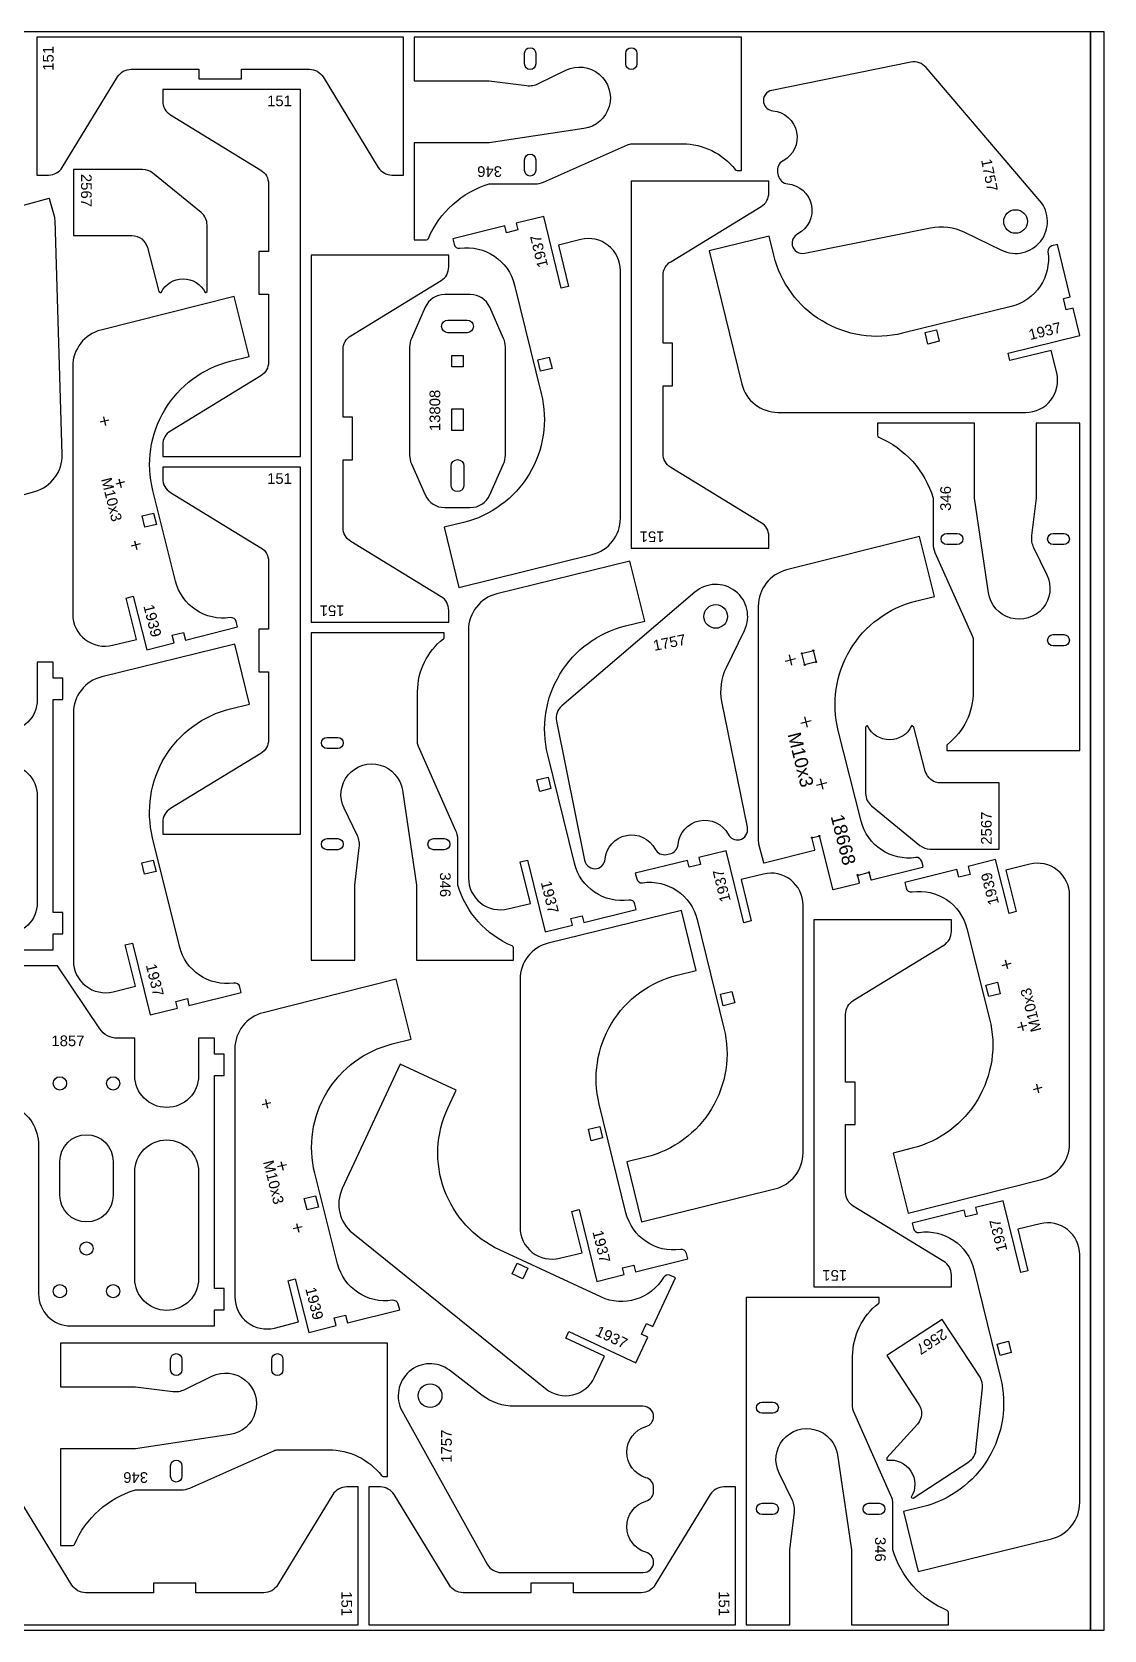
# Model space of a CAD drawing. Header units: millimetres. Extents: x 0 to 3000, y 0 to 1500.
# Drawn here: x 1993 to 3000, y 0 to 1500 of the extents above; entities that cross this region are included whole.
import ezdxf

# ---------------------------------------------------------------- set-up
doc = ezdxf.new("R2010")
doc.units = ezdxf.units.MM
doc.header["$MEASUREMENT"] = 0
for name, color, linetype, true_color in [('CuttingLine', 18, 'Continuous', 0x000000), ('Offcut', 18, 'Continuous', 0x000000), ('Sheet', 18, 'Continuous', 0x000000)]:
    doc.layers.add(name, color=color, linetype=linetype, true_color=true_color)
doc.layers.add('Gravír', color=2, linetype='Continuous')
doc.styles.add('arial.ttf', font='txt', dxfattribs={"height": 0.2})

msp = doc.modelspace()

# ---------------------------------------------------------------- linework, layer by layer
at = {"color": 7}
for points in [[(2342.2, 1365.7), (2342.2, 1495), (1997.8, 1495), (1997.8, 1365.7), (2008.8, 1365.7, 0.261313), (2021.6, 1372.9), (2073.5, 1457.8, -0.261313), (2086.3, 1465), (2150, 1465), (2150, 1456), (2190, 1456), (2190, 1465), (2253.7, 1465, -0.261313), (2266.5, 1457.8), (2318.4, 1372.9, 0.261313), (2331.2, 1365.7)], [(2659.4, 1495), (2352.2, 1495), (2352.2, 1454), (2422.6, 1454), (2457.7, 1449.7, 0.144993), (2469, 1451.6), (2494.6, 1464.1, -1.165564), (2511.6, 1409.3), (2422.6, 1396), (2352.2, 1396), (2352.2, 1305), (2363.6, 1305, 0.300796), (2365.5, 1306.2, -0.223466), (2422.6, 1357.3), (2465.5, 1357.3, 0.105104), (2473.6, 1359), (2552.5, 1394.1, -0.105104), (2556.6, 1395), (2604.1, 1395, -0.230961), (2653.7, 1370.8, 0.230961), (2655.3, 1370), (2659.4, 1370)], [(2466.3, 1480), (2466.3, 1470, -1), (2455.8, 1470), (2455.8, 1480, -1)], [(2561.3, 1480), (2561.3, 1470, -1), (2550.8, 1470), (2550.8, 1480, -1)], [(2688.1, 1445.2, 0.406312), (2680.2, 1433.7, 0.324188), (2689, 1426, -0.745356), (2698.5, 1379, 0.331679), (2693.4, 1368.2), (2694, 1365.4, 0.331679), (2702.9, 1357.4, -0.745356), (2712.4, 1310.4, 0.324188), (2707.2, 1299.9, 0.406312), (2719, 1292.3), (2837, 1316.2, -0.164575), (2868.8, 1312.1), (2903.7, 1295.2, 0.813185), (2939.7, 1341.6), (2832.8, 1466.6, 0.272222), (2818.5, 1471.6)], [(2116, 1101.6), (2245.3, 1101.6), (2245.3, 1446), (2116, 1446), (2116, 1435, 0.261313), (2123.2, 1422.2), (2208.2, 1370.3, -0.261313), (2215.3, 1357.5), (2215.3, 1293.8), (2206.3, 1293.8), (2206.3, 1253.8), (2215.3, 1253.8), (2215.3, 1190.1, -0.261313), (2208.2, 1177.3), (2123.2, 1125.4, 0.261313), (2116, 1112.6)], [(2466.3, 1380), (2466.3, 1370, -1), (2455.8, 1370), (2455.8, 1380, -1)], [(2032.1, 1370.8), (2032.1, 1308.8), (2087.1, 1308.8, -0.341581), (2101.6, 1297.6), (2112.3, 1256.3), (2114, 1255.3), (2114.4, 1255.3, -0.627646), (2155.8, 1255.3), (2156.6, 1255.3), (2157.6, 1256.3), (2157.6, 1318.7, 0.225391), (2152.1, 1330.4), (2106.6, 1367.5, 0.1727), (2097.1, 1370.8)], [(2685.2, 1360), (2555.8, 1360), (2555.8, 1015.6), (2685.2, 1015.6), (2685.2, 1026.6, 0.261313), (2678, 1039.4), (2593, 1091.3, -0.261313), (2585.8, 1104.1), (2585.8, 1167.8), (2594.8, 1167.8), (2594.8, 1207.8), (2585.8, 1207.8), (2585.8, 1271.5, -0.261313), (2593, 1284.3), (2678, 1336.2, 0.261313), (2685.2, 1349)], [(2519.2, 1009.5, 0.345157), (2545.8, 1043.5), (2545.8, 1276, 0.486815), (2508.7, 1305.2), (2487.6, 1300), (2497.1, 1261.1), (2490.3, 1259.5), (2473.8, 1326.9), (2448, 1320.5), (2449.6, 1314.2), (2438.9, 1311.6), (2437.3, 1317.9), (2388.3, 1305.8), (2389.6, 1300.7, 0.385737), (2395.1, 1297, -0.385736), (2446.4, 1262.4), (2471.5, 1160.5, -0.414214), (2398.3, 1039.5), (2380.3, 1035.1), (2394.2, 978.7)], [(2659.9, 1169.5, 0.345157), (2693.8, 1142.9), (2926.4, 1142.9, 0.486815), (2955.5, 1180), (2950.3, 1201.1), (2911.5, 1191.6), (2909.8, 1198.4), (2977.2, 1215), (2970.9, 1240.7), (2964.5, 1239.1), (2961.9, 1249.8), (2968.2, 1251.4), (2956.2, 1300.4), (2951.1, 1299.1, 0.385737), (2947.3, 1293.6, -0.385736), (2912.8, 1242.3), (2810.8, 1217.2, -0.414214), (2689.8, 1290.4), (2685.4, 1308.4), (2629.1, 1294.5)], [(2384.6, 1290.5), (2255.3, 1290.5), (2255.3, 946.1), (2384.6, 946.1), (2384.6, 957.1, 0.261313), (2377.5, 969.9), (2292.5, 1021.8, -0.261313), (2285.3, 1034.6), (2285.3, 1098.3), (2294.3, 1098.3), (2294.3, 1138.3), (2285.3, 1138.3), (2285.3, 1202, -0.261313), (2292.5, 1214.8), (2377.5, 1266.7, 0.261313), (2384.6, 1279.5)], [(2058, 1220.2, 0.343708), (2031.5, 1186.2), (2031.5, 953.4, 0.488419), (2068.9, 924.3), (2091.3, 929.9), (2081.5, 968.7), (2088.3, 970.4), (2101, 920), (2126.7, 926.5), (2124.8, 933.7), (2135.5, 936.4), (2137.3, 929.2), (2186.3, 941.5), (2185, 946.6, 0.385737), (2179.4, 950.3, -0.385736), (2128, 984.6), (2106.7, 1069.5, -0.414214), (2179.2, 1190.9), (2197.2, 1195.4), (2183, 1251.7)], [(2404.8, 1053.6, 0.296392), (2423.1, 1065.4), (2436.1, 1094.7, 0.104939), (2437.8, 1102.8), (2437.8, 1204.3, 0.104939), (2436.1, 1212.4), (2423.1, 1241.7, 0.296392), (2404.8, 1253.6), (2380.8, 1253.6, 0.296392), (2362.5, 1241.7), (2349.5, 1212.4, 0.104939), (2347.8, 1204.3), (2347.8, 1102.8, 0.104939), (2349.5, 1094.7), (2362.5, 1065.4, 0.296392), (2380.8, 1053.6)], [(2401.8, 1217.6), (2383.8, 1217.6, -1), (2383.8, 1229.6), (2401.8, 1229.6, -1)], [(2977.2, 825.7), (2977.2, 1132.9), (2936.2, 1132.9), (2936.2, 1062.5), (2931.9, 1027.3, 0.144993), (2933.7, 1016.1), (2946.3, 990.5, -1.165564), (2891.5, 973.5), (2878.2, 1062.5), (2878.2, 1132.9), (2787.2, 1132.9), (2787.2, 1121.5, 0.300796), (2788.4, 1119.6, -0.223466), (2839.4, 1062.5), (2839.4, 1019.6, 0.105104), (2841.2, 1011.5), (2876.3, 932.5, -0.105104), (2877.2, 928.5), (2877.2, 881, -0.230961), (2853, 831.3, 0.230961), (2852.2, 829.8), (2852.2, 825.7)], [(2398.8, 1074.6, -1), (2386.8, 1074.6), (2386.8, 1092.6, -1), (2398.8, 1092.6)], [(2116, 747.1), (2245.3, 747.1), (2245.3, 1091.6), (2116, 1091.6), (2116, 1080.6, 0.261313), (2123.2, 1067.8), (2208.2, 1015.9, -0.261313), (2215.3, 1003.1), (2215.3, 939.4), (2206.3, 939.4), (2206.3, 899.4), (2215.3, 899.4), (2215.3, 835.6, -0.261313), (2208.2, 822.8), (2123.2, 771, 0.261313), (2116, 758.1)], [(2701.8, 995, 0.343708), (2675.3, 961), (2675.3, 740.5, 0.061719), (2675.6, 738.1), (2680.1, 720.4, 0.414214), (2680.7, 720), (2728.2, 732, 0.414214), (2728.5, 732.6), (2726, 742.8, 0.267949), (2725.6, 743.2, -1.303225), (2726.1, 744, 0.267949), (2726.6, 743.8), (2731.7, 745.1, 0.267949), (2732.1, 745.5, -1.303225), (2732.9, 745, 0.267949), (2732.8, 744.5), (2745.1, 695.4, 0.414214), (2745.7, 695), (2770, 701.1, 0.414214), (2770.3, 701.7), (2768.8, 707.7, 0.267949), (2768.5, 708.1, -1.303225), (2769, 708.9, 0.267949), (2769.5, 708.7), (2778.4, 711, 0.267949), (2778.8, 711.4, -1.303225), (2779.6, 710.9, 0.267949), (2779.5, 710.4), (2781, 704.4, 0.414214), (2781.6, 704.1), (2829.6, 716.1, 0.414214), (2830, 716.8), (2828.8, 721.4, 0.385736), (2823.2, 725.1, -0.385736), (2771.8, 759.3), (2750.4, 844.3, -0.414214), (2823, 965.7), (2840.9, 970.2), (2826.8, 1026.4)], [(2862.2, 1018.8), (2852.2, 1018.8, -1), (2852.2, 1029.3), (2862.2, 1029.3, -1)], [(2962.2, 1018.8), (2952.2, 1018.8, -1), (2952.2, 1029.3), (2962.2, 1029.3, -1)], [(2429.7, 972.6, 0.345157), (2403.1, 938.6), (2403.1, 706.1, 0.486815), (2440.2, 676.9), (2461.3, 682.1), (2451.8, 721), (2458.6, 722.6), (2475.2, 655.2), (2500.9, 661.6), (2499.3, 667.9), (2510, 670.5), (2511.6, 664.2), (2560.6, 676.3), (2559.4, 681.4, 0.385737), (2553.8, 685.1, -0.385736), (2502.6, 719.7), (2477.5, 821.6, -0.414214), (2550.7, 942.6), (2568.6, 947), (2554.8, 1003.4)], [(2512.2, 722.6, 0.406312), (2523.7, 714.7, 0.324188), (2531.4, 723.6, -0.745356), (2578.4, 733.1, 0.331679), (2589.2, 727.9), (2592, 728.5, 0.331679), (2600, 737.4, -0.745356), (2647, 746.9, 0.324188), (2657.5, 741.8, 0.406312), (2665.1, 753.5), (2641.2, 871.6, -0.164575), (2645.3, 903.4), (2662.3, 938.3, 0.813185), (2615.8, 974.2), (2490.8, 867.4, 0.272222), (2485.8, 853)], [(2255.3, 936.1), (2255.3, 628.9), (2296.3, 628.9), (2296.3, 699.3), (2300.6, 734.4, 0.144993), (2298.8, 745.6), (2286.3, 771.3, -1.165564), (2341, 788.3), (2354.3, 699.3), (2354.3, 628.9), (2445.3, 628.9), (2445.3, 640.3, 0.300796), (2444.1, 642.1, -0.223466), (2393.1, 699.3), (2393.1, 742.1, 0.105104), (2391.3, 750.3), (2356.2, 829.2, -0.105104), (2355.3, 833.3), (2355.3, 880.7, -0.230961), (2379.6, 930.4, 0.230961), (2380.3, 932), (2380.3, 936.1)], [(2962.2, 923.8), (2952.2, 923.8, -1), (2952.2, 934.3), (2962.2, 934.3, -1)], [(2058.7, 894.7, 0.345157), (2032.1, 860.7), (2032.1, 628.2, 0.486815), (2069.3, 599.1), (2090.4, 604.2), (2080.8, 643.1), (2087.6, 644.8), (2104.2, 577.4), (2129.9, 583.7), (2128.4, 590), (2139.1, 592.7), (2140.6, 586.3), (2189.6, 598.4), (2188.4, 603.5, 0.385737), (2182.8, 607.3, -0.385736), (2131.6, 641.8), (2106.5, 743.7, -0.414214), (2179.7, 864.8), (2197.6, 869.2), (2183.8, 925.5)], [(2716.6, 917, 0.267949), (2717.1, 916.9), (2726.1, 919.1, 0.267949), (2726.4, 919.5, -1.303225), (2727.3, 919, 0.267949), (2727.1, 918.5), (2729.4, 909.5, 0.267949), (2729.7, 909.1, -1.303225), (2729.2, 908.3, 0.267949), (2728.8, 908.4), (2719.8, 906.2, 0.267949), (2719.4, 905.8, -1.303225), (2718.6, 906.3, 0.267949), (2718.7, 906.8), (2716.5, 915.8, 0.267949), (2716.1, 916.2, -1.303225)], [(2901.6, 733.1), (2901.6, 795.1), (2846.6, 795.1, -0.341581), (2832.1, 806.3), (2821.4, 847.6), (2819.7, 848.6), (2819.3, 848.6, -0.627646), (2777.9, 848.6), (2777.1, 848.6), (2776.1, 847.6), (2776.1, 785.2, 0.225391), (2781.6, 773.6), (2827.1, 736.5, 0.1727), (2836.6, 733.1)], [(2270.3, 837.9), (2280.3, 837.9, -1), (2280.3, 827.4), (2270.3, 827.4, -1)], [(1938.1, 682.9), (1938.1, 782.9, -1), (1998.1, 782.9), (1998.1, 682.9, -1)], [(2270.3, 742.9), (2280.3, 742.9, -1), (2280.3, 732.4), (2270.3, 732.4, -1)], [(2370.3, 742.9), (2380.3, 742.9, -1), (2380.3, 732.4), (2370.3, 732.4, -1)], [(2690.7, 414, 0.345157), (2717.3, 447.9), (2717.3, 680.5, 0.486815), (2680.2, 709.6), (2659.1, 704.4), (2668.6, 665.6), (2661.8, 663.9), (2645.2, 731.3), (2619.5, 725), (2621.1, 718.7), (2610.4, 716), (2608.8, 722.3), (2559.8, 710.3), (2561.1, 705.2, 0.385737), (2566.6, 701.4, -0.385736), (2617.9, 666.9), (2643, 564.9, -0.414214), (2569.8, 443.9), (2551.8, 439.5), (2565.7, 383.2)], [(2941.2, 422.9, 0.343708), (2967.6, 456.8), (2967.6, 689.7, 0.488419), (2930.3, 718.8), (2907.9, 713.2), (2917.6, 674.4), (2910.9, 672.7), (2898.2, 723.1), (2872.5, 716.6), (2874.3, 709.3), (2863.6, 706.7), (2861.8, 713.9), (2812.8, 701.6), (2814.1, 696.5, 0.385737), (2819.7, 692.8, -0.385736), (2871.1, 658.5), (2892.5, 573.6, -0.414214), (2819.9, 452.2), (2802, 447.7), (2816.1, 391.4)], [(2478.1, 644.7, 0.345157), (2451.5, 610.7), (2451.5, 378.1, 0.486815), (2488.7, 349), (2509.8, 354.2), (2500.2, 393), (2507, 394.7), (2523.6, 327.3), (2549.3, 333.7), (2547.8, 340), (2558.4, 342.6), (2560, 336.3), (2609, 348.4), (2607.8, 353.5, 0.385737), (2602.2, 357.2, -0.385736), (2551, 391.7), (2525.9, 493.7, -0.414214), (2599.1, 614.7), (2617, 619.1), (2603.2, 675.5)], [(2856.6, 666.6), (2727.3, 666.6), (2727.3, 322.2), (2856.6, 322.2), (2856.6, 333.2, 0.261313), (2849.5, 346), (2764.5, 397.9, -0.261313), (2757.3, 410.7), (2757.3, 474.4), (2766.3, 474.4), (2766.3, 514.4), (2757.3, 514.4), (2757.3, 578.1, -0.261313), (2764.5, 590.9), (2849.5, 642.8, 0.261313), (2856.6, 655.6)], [(2210.2, 579.4, 0.343708), (2183.7, 545.5), (2183.7, 312.6, 0.488419), (2221, 283.5), (2243.4, 289.2), (2233.7, 327.9), (2240.5, 329.7), (2253.1, 279.2), (2278.8, 285.7), (2277, 293), (2287.7, 295.7), (2289.5, 288.4), (2338.5, 300.7), (2337.2, 305.8, 0.385737), (2331.6, 309.5, -0.385736), (2280.2, 343.8), (2258.8, 428.7, -0.414214), (2331.4, 550.1), (2349.3, 554.6), (2335.2, 610.9)], [(2284.6, 414.5, 0.345157), (2294.4, 372.4), (2475.5, 226.6, 0.486815), (2521.5, 237.3), (2530.7, 257), (2494.4, 273.9), (2497.4, 280.3), (2560.3, 250.9), (2571.5, 274.9), (2565.6, 277.7), (2570.2, 287.7), (2576.1, 284.9), (2597.5, 330.7), (2592.7, 332.9, 0.385737), (2586.3, 330.9, -0.385736), (2527.3, 312.7), (2432.1, 357, -0.414214), (2383.7, 489.9), (2391.6, 506.7), (2339, 531.2)], [(2019.4, 408.1), (2019.4, 439.9, -1), (2069.4, 439.9), (2069.4, 408.1, -1)], [(2089.7, 330), (2089.7, 430, -1), (2149.7, 430), (2149.7, 330, -1)], [(2950.6, 85.7, 0.345157), (2977.2, 119.7), (2977.2, 352.2, 0.486815), (2940, 381.4), (2918.9, 376.2), (2928.5, 337.3), (2921.7, 335.7), (2905.1, 403), (2879.4, 396.7), (2880.9, 390.4), (2870.2, 387.8), (2868.7, 394.1), (2819.7, 382), (2820.9, 376.9, 0.385737), (2826.5, 373.2, -0.385736), (2877.7, 338.6), (2902.8, 236.7, -0.414214), (2829.6, 115.7), (2811.6, 111.2), (2825.5, 54.9)], [(2663.9, 312.2), (2663.9, 5), (2704.9, 5), (2704.9, 75.4), (2709.2, 110.5, 0.144993), (2707.3, 121.7), (2694.8, 147.4, -1.165564), (2749.6, 164.4), (2762.9, 75.4), (2762.9, 5), (2853.9, 5), (2853.9, 16.4, 0.300796), (2852.7, 18.3, -0.223466), (2801.6, 75.4), (2801.6, 118.3, 0.105104), (2799.9, 126.4), (2764.7, 205.3, -0.105104), (2763.9, 209.4), (2763.9, 256.9, -0.230961), (2788.1, 306.5, 0.230961), (2788.9, 308.1), (2788.9, 312.2)], [(2847.9, 291.5), (2796, 257.6), (2826.1, 211.6, -0.341581), (2824.7, 193.3), (2796, 161.7), (2796.1, 159.8), (2796.3, 159.4, -0.627646), (2819, 124.8), (2819.4, 124.1), (2820.8, 123.8), (2873, 158, 0.225391), (2879.7, 169), (2885.8, 227.4, 0.1727), (2883.5, 237.2)], [(2327.1, 269.2), (2019.9, 269.2), (2019.9, 228.2), (2090.3, 228.2), (2125.4, 223.9, 0.144993), (2136.6, 225.8), (2162.2, 238.3, -1.165564), (2179.3, 183.5), (2090.3, 170.2), (2019.9, 170.2), (2019.9, 79.2), (2031.3, 79.2, 0.300796), (2033.1, 80.4, -0.223466), (2090.3, 131.5), (2133.1, 131.5, 0.105104), (2141.3, 133.2), (2220.2, 168.3, -0.105104), (2224.3, 169.2), (2271.7, 169.2, -0.230961), (2321.4, 145, 0.230961), (2323, 144.2), (2327.1, 144.2)], [(2133.9, 254.2), (2133.9, 244.2, -1), (2123.4, 244.2), (2123.4, 254.2, -1)], [(2228.9, 254.2), (2228.9, 244.2, -1), (2218.4, 244.2), (2218.4, 254.2, -1)], [(2567, 54, 0.406312), (2577, 63.7, 0.324188), (2569.8, 73, -0.745356), (2569.8, 121, 0.331679), (2577, 130.5), (2577, 133.5, 0.331679), (2569.8, 143, -0.745356), (2569.8, 191, 0.324188), (2577, 200.3, 0.406312), (2567, 210), (2446.5, 210, -0.164575), (2416.1, 220.3), (2385.3, 243.8, 0.813185), (2340.9, 205.4), (2420.8, 61.7, 0.272222), (2433.9, 54)], [(2678.9, 214), (2688.9, 214, -1), (2688.9, 203.5), (2678.9, 203.5, -1)], [(2133.9, 154.2), (2133.9, 144.2, -1), (2123.4, 144.2), (2123.4, 154.2, -1)], [(1955, 134.3), (1955, 5), (2299.5, 5), (2299.5, 134.3), (2288.5, 134.3, 0.261313), (2275.7, 127.1), (2223.8, 42.2, -0.261313), (2211, 35), (2147.2, 35), (2147.2, 44), (2107.2, 44), (2107.2, 35), (2043.5, 35, -0.261313), (2030.7, 42.2), (1978.8, 127.1, 0.261313), (1966, 134.3)], [(2309.5, 134.3), (2309.5, 5), (2653.9, 5), (2653.9, 134.3), (2642.9, 134.3, 0.261313), (2630.1, 127.1), (2578.2, 42.2, -0.261313), (2565.4, 35), (2501.7, 35), (2501.7, 44), (2461.7, 44), (2461.7, 35), (2398, 35, -0.261313), (2385.2, 42.2), (2333.3, 127.1, 0.261313), (2320.5, 134.3)], [(2678.9, 119), (2688.9, 119, -1), (2688.9, 108.5), (2678.9, 108.5, -1)], [(2778.9, 119), (2788.9, 119, -1), (2788.9, 108.5), (2778.9, 108.5, -1)]]:
    msp.add_lwpolyline(points, format="xyb", close=True, dxfattribs=at)
for points in [[(1871.8, 1034.2), (1995.9, 1068.8, 0.345157), (2021.5, 1103.5), (2014.9, 1323.5, 0.060418), (2014.5, 1325.9), (2009.6, 1343.5, 0.414214), (2009, 1343.8), (1963.1, 1331.1, 0.414214)], [(1877.8, 638.4), (2013.1, 638.4), (2013.1, 653.4), (2022.1, 653.4), (2022.1, 673.4), (2013.1, 673.4), (2013.1, 873.4), (2022.1, 873.4), (2022.1, 893.4), (2013.1, 893.4), (2013.1, 908.4), (1998.1, 908.4), (1998.1, 873.4, -1), (1938.1, 873.4)], [(1976.6, 491.2, -0.28928), (1999.4, 455.1), (1999.4, 315.5, 0.414214), (2029.4, 285.5), (2164.7, 285.5), (2164.7, 300.5), (2173.7, 300.5), (2173.7, 320.5), (2164.7, 320.5), (2164.7, 520.5), (2173.7, 520.5), (2173.7, 540.5), (2164.7, 540.5), (2164.7, 555.5), (2149.7, 555.5), (2149.7, 520.5, -1), (2089.7, 520.5), (2089.7, 555.5), (2073.5, 555.5, -0.249328), (2056.9, 564.3), (2017, 623.5), (1968.7, 623.5, 0.414214)]]:
    msp.add_lwpolyline(points, format="xyb", dxfattribs=at)
for points in [[(2834.5, 1207.1), (2831.9, 1217.8), (2842.6, 1220.4), (2845.2, 1209.8)], [(2398.1, 1185.8), (2387.6, 1185.8), (2387.6, 1196.3), (2398.1, 1196.3)], [(2481.6, 1184.2), (2470.9, 1181.6), (2468.3, 1192.2), (2479, 1194.9)], [(2398.1, 1125.8), (2387.6, 1125.8), (2387.6, 1146.3), (2398.1, 1146.3)], [(2096.7, 1045.8), (2107.3, 1048.4), (2110, 1037.8), (2099.3, 1035.1)], [(2467.3, 797.9), (2478, 800.5), (2480.6, 789.9), (2470, 787.2)], [(2096.4, 720), (2107, 722.7), (2109.7, 712), (2099, 709.4)], [(2902.5, 597.3), (2891.8, 594.7), (2889.1, 605.3), (2899.8, 608)], [(2653.1, 588.6), (2642.4, 586), (2639.8, 596.7), (2650.4, 599.3)], [(2515.8, 470), (2526.4, 472.6), (2529.1, 461.9), (2518.4, 459.3)], [(2248.8, 405), (2259.5, 407.7), (2262.2, 397), (2251.5, 394.3)], [(2444.2, 334.3), (2448.9, 344.2), (2458.9, 339.6), (2454.2, 329.6)], [(2912.9, 260.4), (2902.3, 257.8), (2899.6, 268.4), (2910.3, 271.1)]]:
    msp.add_lwpolyline(points, close=True, dxfattribs=at)
for centre, radius in [((2916.9, 1322.1), 11.1), ((2635.3, 951.4), 11.1), ((2019.4, 513.1), 6.25), ((2069.4, 513.1), 6.25), ((2044.4, 358.1), 6.25), ((2019.4, 318.1), 6.25), ((2069.4, 318.1), 6.25), ((2367.1, 220), 11.1)]:
    msp.add_circle(centre, radius, dxfattribs=at)
at = {"layer": 'CuttingLine', "color": 18, "true_color": 0x000000}
msp.add_lwpolyline([(2987.2, 0), (2987.2, 1500)], dxfattribs=at)
at = {"layer": 'Gravír', "color": 2}
for points in [[(2065.4, 1135.7), (2057.1, 1133.7)], [(2060.2, 1138.9), (2062.3, 1130.6)], [(2074.9, 1080.7), (2077, 1072.4)], [(2080.1, 1077.6), (2071.8, 1075.5)], [(2089.5, 1022.5), (2091.6, 1014.2)], [(2094.7, 1019.4), (2086.4, 1017.3)], [(2704.2, 915.5), (2706.6, 905.8)], [(2700.5, 909.4), (2710.2, 911.8)], [(2718.8, 857.3), (2721.3, 847.6)], [(2715.2, 851.2), (2724.9, 853.6)], [(2729.8, 793), (2739.5, 795.5)], [(2733.5, 799.1), (2735.9, 789.4)], [(2904.4, 623.7), (2912.7, 625.8)], [(2909.6, 620.6), (2907.5, 628.9)], [(2924.3, 562.4), (2922.2, 570.7)], [(2919.1, 565.5), (2927.4, 567.6)], [(2938.9, 504.2), (2936.8, 512.5)], [(2212.4, 498.1), (2214.5, 489.8)], [(2933.7, 507.3), (2942, 509.4)], [(2217.6, 495), (2209.3, 492.9)], [(2232.2, 436.8), (2223.9, 434.7)], [(2227, 439.9), (2229.1, 431.6)], [(2246.9, 378.6), (2238.6, 376.5)], [(2241.7, 381.7), (2243.8, 373.4)]]:
    msp.add_lwpolyline(points, dxfattribs=at)
at = {"layer": 'Offcut', "color": 18, "true_color": 0x000000}
msp.add_lwpolyline([(2987.2, 0), (3000, 0), (3000, 1500), (2987.2, 1500)], close=True, dxfattribs=at)
at = {"layer": 'Sheet', "color": 18, "true_color": 0x000000}
msp.add_lwpolyline([(0, 0), (3000, 0), (3000, 1500), (0, 1500)], close=True, dxfattribs=at)

# ---------------------------------------------------------------- texts
at = {"layer": 'Gravír', "color": 2, "attachment_point": 7, "style": 'arial.ttf'}
for s, insert, char_height, rotation in [('151', (2013.6, 1463.6), 10, 90), ('1757', (2884.3, 1379.9), 10, 281.4275), ('2567', (2039.1, 1366.8), 10, 270), ('346', (2434.6, 1374.1), 10, 180), ('1937', (2478.1, 1280.3), 10, 103.83), ('1937', (2930.6, 1210.6), 10, 13.83), ('13808', (2376.7, 1125.3), 10, 90), ('M10x3', (2057.9, 1080.2), 10, 284.127), ('346', (2856.3, 1050.5), 10, 90), ('151', (2587.2, 1031.4), 10, 180), ('1939', (2097.6, 961.2), 10, 284.127), ('151', (2286.7, 961.9), 10, 180), ('1757', (2577.6, 918.8), 10, 11.4275), ('M10x3', (2702.5, 840.8), 12.5, 284.127), ('2567', (2894.6, 737.1), 10, 90), ('18668', (2743, 763.8), 12.5, 284.127), ('346', (2376.2, 711.2), 10, 270), ('1937', (2649.6, 684.7), 10, 103.83), ('1939', (2901.6, 681.9), 10, 104.127), ('1937', (2470.8, 701.8), 10, 283.8301), ('1937', (2099.9, 624), 10, 283.8301), ('M10x3', (2941.3, 562.9), 10, 104.127), ('M10x3', (2210, 439.4), 10, 284.127), ('1937', (2909.4, 356.5), 10, 103.83), ('1937', (2519.3, 373.9), 10, 283.8301), ('151', (2758.7, 338), 10, 180), ('1939', (2249.7, 320.4), 10, 284.127), ('1937', (2521.3, 276.8), 10, 335), ('2567', (2848.3, 283.4), 10, 213.2095), ('1757', (2387.6, 157), 10, 90), ('346', (2102.2, 148.3), 10, 180), ('346', (2784.8, 87.4), 10, 270), ('151', (2283.6, 36.4), 10, 270), ('151', (2638, 36.4), 10, 270)]:
    msp.add_mtext(s, dxfattribs=dict(at, insert=insert, char_height=char_height, rotation=rotation))
at = {"layer": 'Gravír', "color": 2, "char_height": 10, "attachment_point": 7, "style": 'arial.ttf'}
for s, insert in [('151', (2214, 1430.2)), ('151', (2214, 1075.7)), ('1857', (2011.4, 547.9))]:
    msp.add_mtext(s, dxfattribs=dict(at, insert=insert))

doc.saveas('drawing.dxf')
